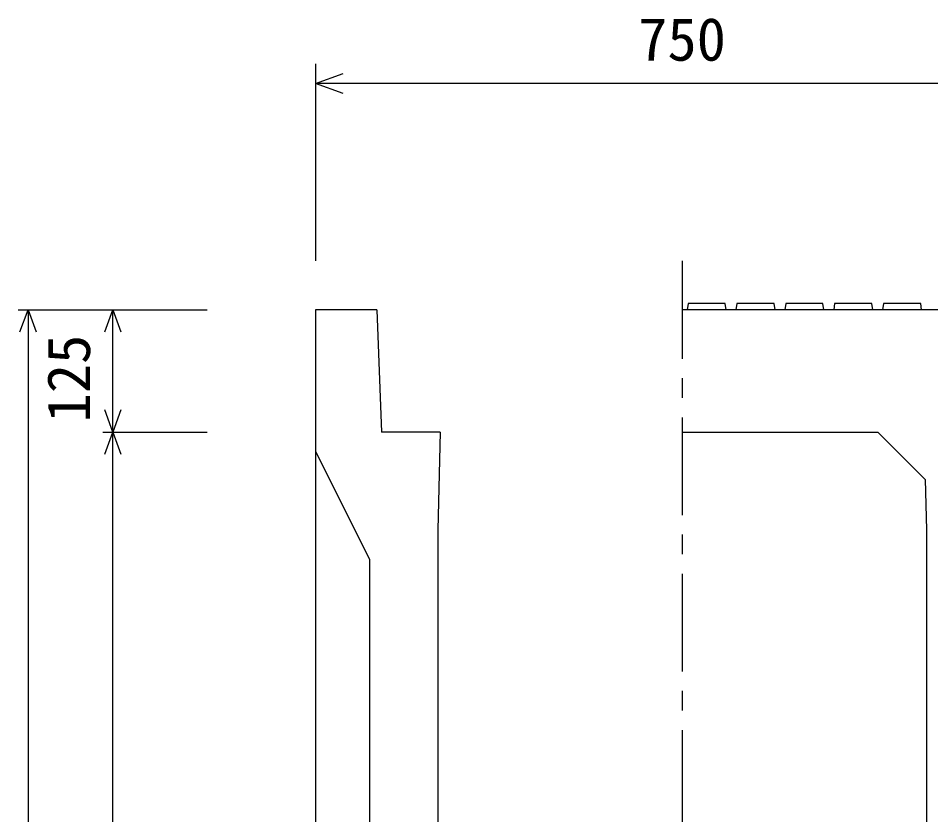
# Model space of a CAD drawing. Units: millimetres, scale not verified. Extents: x -16800 to 16800, y -5940 to 5940.
# Drawn here: x 13671 to 14604, y 3244 to 4059 of the extents above; entities that cross this region are included whole.
import ezdxf
from ezdxf.enums import TextEntityAlignment as Align

# ---------------------------------------------------------------- set-up
doc = ezdxf.new("R2010")
doc.units = ezdxf.units.MM
doc.header["$LTSCALE"] = 20
doc.linetypes.add('CHAIN1', pattern=[8, 5, -1, 1, -1])
for name, color, linetype, lineweight in [('0-0_DIM', 7, 'Continuous', 25), ('0-2_HATCH', 6, 'Continuous', 25), ('0-5_OUTLINE', 3, 'Continuous', 25)]:
    doc.layers.add(name, color=color, linetype=linetype, lineweight=lineweight)
doc.styles.add('ＭＳ ゴシック', font='')
doc.styles.get('ＭＳ ゴシック').set_extended_font_data('MS Gothic')

msp = doc.modelspace()

# ---------------------------------------------------------------- linework, layer by layer
at = {"layer": '0-0_DIM'}
for p, q in [((13975, 4012.39), (13975, 3810.65)), ((14725, 3992.39), (13975, 3992.39)), ((13670.8, 3760.65), (13864.13, 3760.65)), ((13680.8, 3760.65), (13680.8, 2685.65)), ((13767.46, 3635.65), (13767.46, 3760.65)), ((13757.46, 3635.65), (13864.13, 3635.65)), ((13767.46, 2735.65), (13767.46, 3635.65))]:
    msp.add_line(p, q, dxfattribs=at)
at = {"layer": '0-0_DIM', "linetype": 'CHAIN1'}
msp.add_line((14350, 3810.65), (14350, 2385.65), dxfattribs=at)
at = {"layer": '0-0_DIM'}
for points in [[(14003.23, 3982.13), (13975.04, 3992.39), (14003.23, 4002.65)], [(13672.59, 3738.1), (13680.8, 3760.65), (13689.01, 3738.1)], [(13759.26, 3738.1), (13767.46, 3760.65), (13775.67, 3738.1)], [(13775.67, 3658.2), (13767.46, 3635.65), (13759.26, 3658.2)], [(13759.26, 3613.1), (13767.46, 3635.65), (13775.67, 3613.1)]]:
    msp.add_lwpolyline(points, dxfattribs=at)
at = {"layer": '0-2_HATCH'}
for p, q in [((14395, 3760.65), (14394, 3767.15)), ((14445, 3760.65), (14444, 3767.15)), ((14495, 3760.65), (14494, 3767.15)), ((14545, 3760.65), (14544, 3767.15)), ((14595, 3760.65), (14594, 3767.15))]:
    msp.add_line(p, q, dxfattribs=at)
for points in [[(14394, 3767.15), (14356, 3767.15), (14355, 3760.65)], [(14444, 3767.15), (14406, 3767.15), (14405, 3760.65)], [(14494, 3767.15), (14456, 3767.15), (14455, 3760.65)], [(14544, 3767.15), (14506, 3767.15), (14505, 3760.65)], [(14594, 3767.15), (14556, 3767.15), (14555, 3760.65)]]:
    msp.add_lwpolyline(points, dxfattribs=at)
at = {"layer": '0-5_OUTLINE'}
for p, q in [((14037.5, 3760.65), (13975, 3760.65)), ((13975, 3760.65), (13975, 2685.65)), ((14037.5, 3760.65), (14042.5, 3635.65)), ((14725, 3760.65), (14350, 3760.65)), ((14102.5, 3635.65), (14042.5, 3635.65)), ((14102.5, 3635.65), (14100, 3535.65)), ((13975, 3615.65), (14030, 3505.65)), ((14100, 3535.65), (14100, 2685.65)), ((14600, 3535.65), (14600, 2685.65)), ((14030, 3505.65), (14030, 2685.65))]:
    msp.add_line(p, q, dxfattribs=at)
msp.add_lwpolyline([(14350, 3635.65), (14550, 3635.65), (14598.72, 3586.93), (14600, 3535.65)], dxfattribs=at)

# ---------------------------------------------------------------- texts
at = {"layer": '0-0_DIM', "style": 'ＭＳ ゴシック'}
msp.add_text('750', height=43.99, dxfattribs=at).set_placement((14305, 4002.39), align=Align.BOTTOM_LEFT)
msp.add_text('125', height=43.99, rotation=90, dxfattribs=at).set_placement((13757.46, 3645.4), align=Align.BOTTOM_LEFT)

doc.saveas('drawing.dxf')
